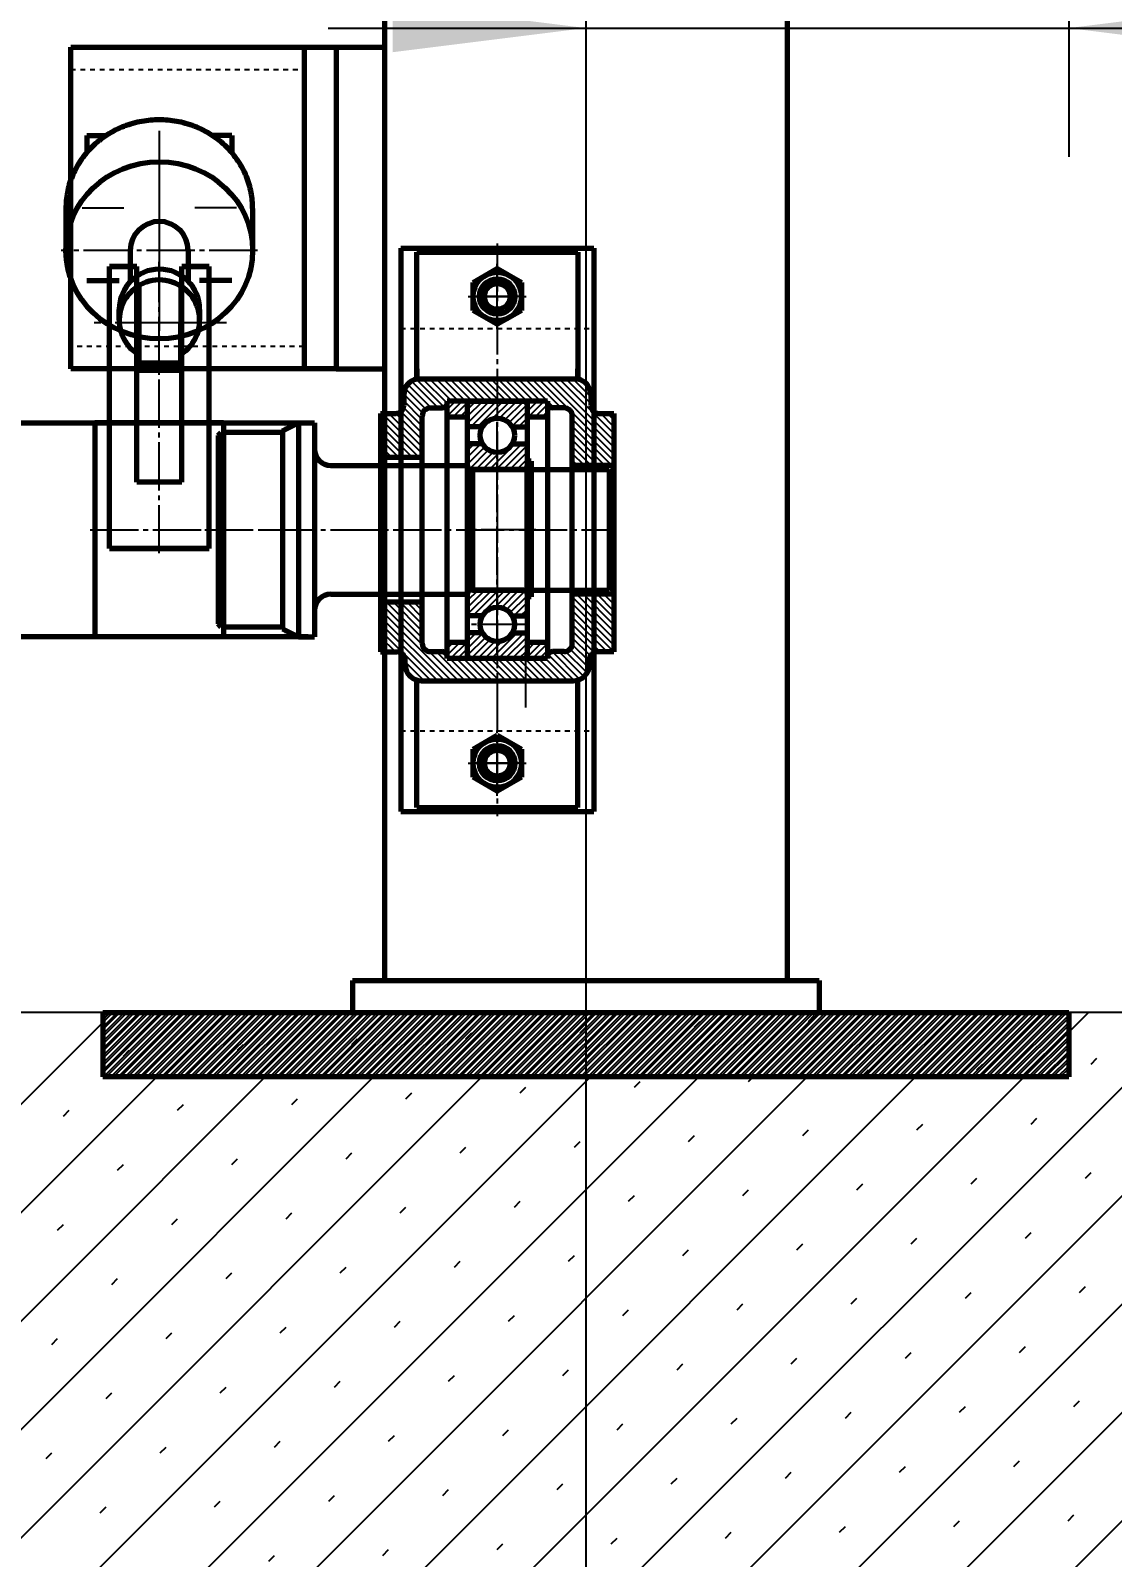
# Model space of a CAD drawing. Header units: millimetres. Extents: x -11880 to 11880, y -8400 to 8400.
# Drawn here: x 1262 to 1935, y 638 to 1587 of the extents above; entities that cross this region are included whole.
import ezdxf

# ---------------------------------------------------------------- set-up
doc = ezdxf.new("R2010")
doc.units = ezdxf.units.MM
for name, pattern in [('EB_DASH', [6, 3, -3]), ('EB_DASHDOT', [39, 30, -3, 3, -3]), ('EB_DASHDOTDOT', [45, 30, -3, 3, -3, 3, -3])]:
    doc.linetypes.add(name, pattern=pattern)
for name, color, linetype, lineweight in [('CAXA0', 7, 'Continuous', 70), ('CAXA1', 1, 'EB_DASHDOT', 25), ('CAXA2', 6, 'EB_DASH', 25), ('CAXA3', 7, 'Continuous', 25), ('CAXA4', 3, 'Continuous', 25), ('CAXA5', 4, 'Continuous', 25)]:
    doc.layers.add(name, color=color, linetype=linetype, lineweight=lineweight)
doc.styles.add('标准', font='', dxfattribs={"width": 0.667})
doc.styles.get('标准').set_extended_font_data('FangSong_GB2312')
doc.dimstyles.new('标准', dxfattribs={"dimscale": 40, "dimtxt": 3.5, "dimasz": 3, "dimexe": 2, "dimexo": 0, "dimtad": 1, "dimdec": 1, "dimzin": 12, "dimdsep": 46, "dimtxsty": '标准', "dimcen": 0, "dimdle": 4, "dimaunit": 1, "dimazin": 2, "dimtfac": 1, "dimtdec": 3, "dimtmove": 0, "dimatfit": 3, "dimfxl": 1, "dimtolj": 1, "dimtzin": 0, "dimarcsym": 0})

# ---------------------------------------------------------------- blocks, each defined once
blk = doc.blocks.new('*D70')
at = {"layer": 'CAXA4', "linetype": 'Continuous', "lineweight": 25}
for points in [[(1607.38, 1588.43), (1487.38, 1573.43), (1487.38, 1603.43)], [(1907.38, 1588.43), (2027.38, 1573.43), (2027.38, 1603.43)]]:
    blk.add_hatch(color=0, dxfattribs=at).paths.add_polyline_path(points, flags=0)
at = {"layer": 'CAXA4', "color": 0, "linetype": 'Continuous', "lineweight": 25}
for p, q in [((1907.38, 1919.66), (1907.38, 1508.43)), ((1607.38, 1866.67), (1607.38, 1508.43)), ((1447.38, 1588.43), (2317.38, 1588.43))]:
    blk.add_line(p, q, dxfattribs=at)
at = {"layer": 'CAXA4', "color": 0, "linetype": 'Continuous', "lineweight": 25, "insert": (2090.48, 1805.23), "char_height": 140, "attachment_point": 1, "style": '标准'}
blk.add_mtext('\\fFangSong_GB2312|b0|i0|p34;300', dxfattribs=at)
blk = doc.blocks.new('*D89')
at = {"layer": 'CAXA4', "linetype": 'Continuous', "lineweight": 25}
for points in [[(-8572.62, -1068.89), (-8452.62, -1083.89), (-8452.62, -1053.89)], [(1607.38, -1068.89), (1487.38, -1083.89), (1487.38, -1053.89)]]:
    blk.add_hatch(color=0, dxfattribs=at).paths.add_polyline_path(points, flags=0)
at = {"layer": 'CAXA4', "color": 0, "linetype": 'Continuous', "lineweight": 25}
for p, q in [((1607.38, 2073.63), (1607.38, -1148.89)), ((-8572.62, 696.67), (-8572.62, -1148.89)), ((-8572.62, -1068.89), (1607.38, -1068.89))]:
    blk.add_line(p, q, dxfattribs=at)
at = {"layer": 'CAXA4', "color": 0, "linetype": 'Continuous', "lineweight": 25, "insert": (-3670.53, -852.09), "char_height": 140, "attachment_point": 1, "style": '标准'}
blk.add_mtext('\\fFangSong_GB2312|b0|i0|p34;10180', dxfattribs=at)
blk = doc.blocks.new('*D304')
at = {"layer": 'CAXA4', "linetype": 'Continuous', "lineweight": 25}
for points in [[(-9267.62, -1944.84), (-9147.62, -1959.84), (-9147.62, -1929.84)], [(3862.43, -1944.84), (3742.43, -1959.84), (3742.43, -1929.84)]]:
    blk.add_hatch(color=0, dxfattribs=at).paths.add_polyline_path(points, flags=0)
at = {"layer": 'CAXA4', "color": 0, "linetype": 'Continuous', "lineweight": 25}
for p, q in [((-9267.62, 2376.67), (-9267.62, -2024.84)), ((3862.43, 1536.67), (3862.43, -2024.84)), ((-9267.62, -1944.84), (3862.43, -1944.84))]:
    blk.add_line(p, q, dxfattribs=at)
at = {"layer": 'CAXA4', "color": 0, "linetype": 'Continuous', "lineweight": 25, "insert": (-2890.51, -1728.04), "char_height": 140, "attachment_point": 1, "style": '标准'}
blk.add_mtext('\\fFangSong_GB2312|b0|i0|p34;13130', dxfattribs=at)
blk = doc.blocks.new('CAXBLOCK313')
at = {"layer": 'CAXA0', "color": 0, "linetype": 'Continuous', "lineweight": 25}
for p, q in [((907.38, 503.27), (1380.78, 976.67)), ((907.38, 570.62), (1313.43, 976.67)), ((939.94, 468.47), (1448.14, 976.67)), ((1007.29, 468.47), (1515.49, 976.67)), ((1074.64, 468.47), (1582.84, 976.67)), ((1141.99, 468.47), (1650.19, 976.67)), ((1209.34, 468.47), (1717.54, 976.67)), ((1276.7, 468.47), (1784.9, 976.67)), ((1307.38, 27.7), (2256.36, 976.67)), ((1307.38, 95.05), (2189.01, 976.67)), ((1307.38, 162.4), (2121.66, 976.67)), ((1307.38, 229.75), (2054.3, 976.67)), ((1307.38, 297.1), (1986.95, 976.67)), ((1307.38, 364.46), (1919.6, 976.67)), ((1307.38, 431.81), (1852.25, 976.67)), ((1674.82, 967.62), (1678.41, 971.21)), ((1745.76, 971.21), (1749.35, 974.81)), ((1816.71, 974.81), (1818.57, 976.67)), ((1461.99, 956.85), (1465.58, 960.44)), ((1532.93, 960.44), (1536.52, 964.03)), ((1603.87, 964.03), (1607.47, 967.62)), ((1320.1, 949.66), (1323.69, 953.25)), ((1391.04, 953.25), (1394.63, 956.85)), ((1779.44, 937.54), (1783.03, 941.13)), ((1850.38, 941.13), (1853.97, 944.72)), ((1921.33, 944.72), (1924.92, 948.32)), ((1566.61, 926.76), (1570.2, 930.35)), ((1637.55, 930.35), (1641.14, 933.95)), ((1708.49, 933.95), (1712.09, 937.54)), ((1424.72, 919.58), (1428.31, 923.17)), ((1495.66, 923.17), (1499.25, 926.76)), ((1282.83, 912.39), (1286.42, 915.99)), ((1353.77, 915.99), (1357.37, 919.58)), ((1884.06, 907.45), (1887.65, 911.05)), ((1742.17, 900.27), (1745.76, 903.86)), ((1813.11, 903.86), (1816.71, 907.45)), ((1529.34, 889.49), (1532.93, 893.09)), ((1600.28, 893.09), (1603.87, 896.68)), ((1671.23, 896.68), (1674.82, 900.27)), ((1387.45, 882.31), (1391.04, 885.9)), ((1458.39, 885.9), (1461.99, 889.49)), ((1316.51, 878.72), (1320.1, 882.31)), ((1846.79, 870.19), (1850.38, 873.78)), ((1917.73, 873.78), (1921.33, 877.37)), ((1704.9, 863), (1708.49, 866.59)), ((1775.85, 866.59), (1779.44, 870.19)), ((1492.07, 852.23), (1495.66, 855.82)), ((1563.01, 855.82), (1566.61, 859.41)), ((1633.96, 859.41), (1637.55, 863)), ((1279.24, 841.45), (1282.83, 845.04)), ((1350.18, 845.04), (1353.77, 848.63)), ((1421.13, 848.63), (1424.72, 852.23)), ((1809.52, 832.92), (1813.11, 836.51)), ((1880.47, 836.51), (1884.06, 840.1)), ((1596.69, 822.14), (1600.28, 825.73)), ((1667.63, 825.73), (1671.23, 829.33)), ((1738.58, 829.33), (1742.17, 832.92)), ((1454.8, 814.96), (1458.39, 818.55)), ((1525.75, 818.55), (1529.34, 822.14)), ((1312.91, 807.77), (1316.51, 811.37)), ((1383.86, 811.37), (1387.45, 814.96)), ((1772.25, 795.65), (1775.85, 799.24)), ((1843.2, 799.24), (1846.79, 802.83)), ((1914.14, 802.83), (1917.73, 806.43)), ((1559.42, 784.87), (1563.01, 788.47)), ((1630.37, 788.47), (1633.96, 792.06)), ((1701.31, 792.06), (1704.9, 795.65)), ((1417.53, 777.69), (1421.13, 781.28)), ((1488.48, 781.28), (1492.07, 784.87)), ((1275.65, 770.51), (1279.24, 774.1)), ((1346.59, 774.1), (1350.18, 777.69)), ((1876.87, 765.57), (1880.47, 769.16)), ((1734.99, 758.38), (1738.58, 761.97)), ((1805.93, 761.97), (1809.52, 765.57)), ((1522.15, 747.61), (1525.75, 751.2)), ((1593.1, 751.2), (1596.69, 754.79)), ((1664.04, 754.79), (1667.63, 758.38)), ((1309.32, 736.83), (1312.91, 740.42)), ((1380.27, 740.42), (1383.86, 744.01)), ((1451.21, 744.01), (1454.8, 747.61)), ((1839.61, 728.3), (1843.2, 731.89)), ((1910.55, 731.89), (1914.14, 735.48)), ((1626.77, 717.52), (1630.37, 721.11)), ((1697.72, 721.11), (1701.31, 724.71)), ((1768.66, 724.71), (1772.25, 728.3)), ((1484.89, 710.34), (1488.48, 713.93)), ((1555.83, 713.93), (1559.42, 717.52)), ((1272.05, 699.56), (1275.65, 703.15)), ((1343, 703.15), (1346.59, 706.75)), ((1413.94, 706.75), (1417.53, 710.34)), ((1802.34, 691.03), (1805.93, 694.62)), ((1873.28, 694.62), (1876.87, 698.21)), ((1589.51, 680.25), (1593.1, 683.85)), ((1660.45, 683.85), (1664.04, 687.44)), ((1731.39, 687.44), (1734.99, 691.03)), ((1447.62, 673.07), (1451.21, 676.66)), ((1518.56, 676.66), (1522.15, 680.25)), ((1305.73, 665.89), (1309.32, 669.48)), ((1376.67, 669.48), (1380.27, 673.07)), ((1906.96, 660.95), (1910.55, 664.54)), ((1765.07, 653.76), (1768.66, 657.35)), ((1836.01, 657.35), (1839.61, 660.95)), ((1552.24, 642.99), (1555.83, 646.58)), ((1623.18, 646.58), (1626.77, 650.17)), ((1694.13, 650.17), (1697.72, 653.76)), ((1410.35, 635.8), (1413.94, 639.39)), ((1481.29, 639.39), (1484.89, 642.99))]:
    blk.add_line(p, q, dxfattribs=at)
blk = doc.blocks.new('CAXBLOCK375')
at = {"layer": 'CAXA0', "color": 0, "linetype": 'Continuous', "lineweight": 25}
for p, q in [((1307.38, 939.19), (1344.86, 976.67)), ((1307.38, 943.68), (1340.37, 976.67)), ((1307.38, 948.17), (1335.88, 976.67)), ((1307.38, 952.66), (1331.39, 976.67)), ((1307.38, 957.15), (1326.9, 976.67)), ((1307.38, 961.64), (1322.41, 976.67)), ((1307.38, 966.13), (1317.92, 976.67)), ((1307.38, 970.62), (1313.43, 976.67)), ((1307.38, 975.11), (1308.94, 976.67)), ((1307.38, 940.78), (1343.28, 976.67)), ((1307.38, 945.27), (1338.79, 976.67)), ((1307.38, 949.76), (1334.3, 976.67)), ((1307.38, 954.25), (1329.81, 976.67)), ((1307.38, 958.74), (1325.32, 976.67)), ((1307.38, 963.23), (1320.83, 976.67)), ((1307.38, 967.72), (1316.34, 976.67)), ((1307.38, 972.21), (1311.85, 976.67)), ((1307.77, 936.67), (1347.77, 976.67)), ((1309.35, 936.67), (1349.35, 976.67)), ((1312.26, 936.67), (1352.26, 976.67)), ((1313.84, 936.67), (1353.84, 976.67)), ((1316.75, 936.67), (1356.75, 976.67)), ((1318.33, 936.67), (1358.33, 976.67)), ((1321.24, 936.67), (1361.24, 976.67)), ((1322.82, 936.67), (1362.82, 976.67)), ((1325.73, 936.67), (1365.73, 976.67)), ((1327.31, 936.67), (1367.31, 976.67)), ((1330.22, 936.67), (1370.22, 976.67)), ((1331.8, 936.67), (1371.8, 976.67)), ((1334.71, 936.67), (1374.71, 976.67)), ((1336.29, 936.67), (1376.29, 976.67)), ((1339.2, 936.67), (1379.2, 976.67)), ((1340.78, 936.67), (1380.78, 976.67)), ((1343.69, 936.67), (1383.69, 976.67)), ((1345.27, 936.67), (1385.27, 976.67)), ((1348.18, 936.67), (1388.18, 976.67)), ((1349.77, 936.67), (1389.77, 976.67)), ((1352.67, 936.67), (1392.67, 976.67)), ((1354.26, 936.67), (1394.26, 976.67)), ((1357.16, 936.67), (1397.16, 976.67)), ((1358.75, 936.67), (1398.75, 976.67)), ((1361.65, 936.67), (1401.65, 976.67)), ((1363.24, 936.67), (1403.24, 976.67)), ((1366.14, 936.67), (1406.14, 976.67)), ((1367.73, 936.67), (1407.73, 976.67)), ((1370.63, 936.67), (1410.63, 976.67)), ((1372.22, 936.67), (1412.22, 976.67)), ((1375.12, 936.67), (1415.12, 976.67)), ((1376.71, 936.67), (1416.71, 976.67)), ((1379.61, 936.67), (1419.61, 976.67)), ((1381.2, 936.67), (1421.2, 976.67)), ((1384.1, 936.67), (1424.1, 976.67)), ((1385.69, 936.67), (1425.69, 976.67)), ((1388.59, 936.67), (1428.59, 976.67)), ((1390.18, 936.67), (1430.18, 976.67)), ((1393.08, 936.67), (1433.08, 976.67)), ((1394.67, 936.67), (1434.67, 976.67)), ((1397.57, 936.67), (1437.57, 976.67)), ((1399.16, 936.67), (1439.16, 976.67)), ((1402.06, 936.67), (1442.06, 976.67)), ((1403.65, 936.67), (1443.65, 976.67)), ((1406.55, 936.67), (1446.55, 976.67)), ((1408.14, 936.67), (1448.14, 976.67)), ((1411.04, 936.67), (1451.04, 976.67)), ((1412.63, 936.67), (1452.63, 976.67)), ((1415.53, 936.67), (1455.53, 976.67)), ((1417.12, 936.67), (1457.12, 976.67)), ((1420.02, 936.67), (1460.02, 976.67)), ((1421.61, 936.67), (1461.61, 976.67)), ((1424.51, 936.67), (1464.51, 976.67)), ((1426.1, 936.67), (1466.1, 976.67)), ((1429, 936.67), (1469, 976.67)), ((1430.59, 936.67), (1470.59, 976.67)), ((1433.49, 936.67), (1473.49, 976.67)), ((1435.08, 936.67), (1475.08, 976.67)), ((1437.98, 936.67), (1477.98, 976.67)), ((1439.57, 936.67), (1479.57, 976.67)), ((1442.47, 936.67), (1482.47, 976.67)), ((1444.06, 936.67), (1484.06, 976.67)), ((1446.96, 936.67), (1486.96, 976.67)), ((1448.55, 936.67), (1488.55, 976.67)), ((1451.45, 936.67), (1491.45, 976.67)), ((1453.04, 936.67), (1493.04, 976.67)), ((1455.94, 936.67), (1495.94, 976.67)), ((1457.53, 936.67), (1497.53, 976.67)), ((1460.43, 936.67), (1500.43, 976.67)), ((1462.02, 936.67), (1502.02, 976.67)), ((1464.92, 936.67), (1504.92, 976.67)), ((1466.51, 936.67), (1506.51, 976.67)), ((1469.41, 936.67), (1509.41, 976.67)), ((1471, 936.67), (1511, 976.67)), ((1473.9, 936.67), (1513.9, 976.67)), ((1475.49, 936.67), (1515.49, 976.67)), ((1478.39, 936.67), (1518.39, 976.67)), ((1479.98, 936.67), (1519.98, 976.67)), ((1482.88, 936.67), (1522.88, 976.67)), ((1484.47, 936.67), (1524.47, 976.67)), ((1487.37, 936.67), (1527.37, 976.67)), ((1488.96, 936.67), (1528.96, 976.67)), ((1491.86, 936.67), (1531.86, 976.67)), ((1493.45, 936.67), (1533.45, 976.67)), ((1496.35, 936.67), (1536.35, 976.67)), ((1497.94, 936.67), (1537.94, 976.67)), ((1500.84, 936.67), (1540.84, 976.67)), ((1502.43, 936.67), (1542.43, 976.67)), ((1505.33, 936.67), (1545.33, 976.67)), ((1506.92, 936.67), (1546.92, 976.67)), ((1509.82, 936.67), (1549.82, 976.67)), ((1511.41, 936.67), (1551.41, 976.67)), ((1514.31, 936.67), (1554.31, 976.67)), ((1515.9, 936.67), (1555.9, 976.67)), ((1518.8, 936.67), (1558.8, 976.67)), ((1520.39, 936.67), (1560.39, 976.67)), ((1523.29, 936.67), (1563.29, 976.67)), ((1524.88, 936.67), (1564.88, 976.67)), ((1527.78, 936.67), (1567.78, 976.67)), ((1529.37, 936.67), (1569.37, 976.67)), ((1532.27, 936.67), (1572.27, 976.67)), ((1533.86, 936.67), (1573.86, 976.67)), ((1536.76, 936.67), (1576.76, 976.67)), ((1538.35, 936.67), (1578.35, 976.67)), ((1541.25, 936.67), (1581.25, 976.67)), ((1542.84, 936.67), (1582.84, 976.67)), ((1545.74, 936.67), (1585.74, 976.67)), ((1547.33, 936.67), (1587.33, 976.67)), ((1550.23, 936.67), (1590.23, 976.67)), ((1551.82, 936.67), (1591.82, 976.67)), ((1554.72, 936.67), (1594.72, 976.67)), ((1556.31, 936.67), (1596.31, 976.67)), ((1559.21, 936.67), (1599.21, 976.67)), ((1560.8, 936.67), (1600.8, 976.67)), ((1563.7, 936.67), (1603.7, 976.67)), ((1565.29, 936.67), (1605.29, 976.67)), ((1568.19, 936.67), (1608.19, 976.67)), ((1569.78, 936.67), (1609.78, 976.67)), ((1572.68, 936.67), (1612.68, 976.67)), ((1574.27, 936.67), (1614.27, 976.67)), ((1577.17, 936.67), (1617.17, 976.67)), ((1578.76, 936.67), (1618.76, 976.67)), ((1581.66, 936.67), (1621.66, 976.67)), ((1583.25, 936.67), (1623.25, 976.67)), ((1586.15, 936.67), (1626.15, 976.67)), ((1587.74, 936.67), (1627.74, 976.67)), ((1590.64, 936.67), (1630.64, 976.67)), ((1592.23, 936.67), (1632.23, 976.67)), ((1595.13, 936.67), (1635.13, 976.67)), ((1596.72, 936.67), (1636.72, 976.67)), ((1599.62, 936.67), (1639.62, 976.67)), ((1601.21, 936.67), (1641.21, 976.67)), ((1604.11, 936.67), (1644.11, 976.67)), ((1605.7, 936.67), (1645.7, 976.67)), ((1608.61, 936.67), (1648.61, 976.67)), ((1610.19, 936.67), (1650.19, 976.67)), ((1613.1, 936.67), (1653.1, 976.67)), ((1614.68, 936.67), (1654.68, 976.67)), ((1617.59, 936.67), (1657.59, 976.67)), ((1619.17, 936.67), (1659.17, 976.67)), ((1622.08, 936.67), (1662.08, 976.67)), ((1623.66, 936.67), (1663.66, 976.67)), ((1626.57, 936.67), (1666.57, 976.67)), ((1628.15, 936.67), (1668.15, 976.67)), ((1631.06, 936.67), (1671.06, 976.67)), ((1632.64, 936.67), (1672.64, 976.67)), ((1635.55, 936.67), (1675.55, 976.67)), ((1637.13, 936.67), (1677.13, 976.67)), ((1640.04, 936.67), (1680.04, 976.67)), ((1641.62, 936.67), (1681.62, 976.67)), ((1644.53, 936.67), (1684.53, 976.67)), ((1646.11, 936.67), (1686.11, 976.67)), ((1649.02, 936.67), (1689.02, 976.67)), ((1650.6, 936.67), (1690.6, 976.67)), ((1653.51, 936.67), (1693.51, 976.67)), ((1655.09, 936.67), (1695.09, 976.67)), ((1658, 936.67), (1698, 976.67)), ((1659.58, 936.67), (1699.58, 976.67)), ((1662.49, 936.67), (1702.49, 976.67)), ((1664.07, 936.67), (1704.07, 976.67)), ((1666.98, 936.67), (1706.98, 976.67)), ((1668.56, 936.67), (1708.56, 976.67)), ((1671.47, 936.67), (1711.47, 976.67)), ((1673.05, 936.67), (1713.05, 976.67)), ((1675.96, 936.67), (1715.96, 976.67)), ((1677.54, 936.67), (1717.54, 976.67)), ((1680.45, 936.67), (1720.45, 976.67)), ((1682.03, 936.67), (1722.03, 976.67)), ((1684.94, 936.67), (1724.94, 976.67)), ((1686.52, 936.67), (1726.52, 976.67)), ((1689.43, 936.67), (1729.43, 976.67)), ((1691.01, 936.67), (1731.01, 976.67)), ((1693.92, 936.67), (1733.92, 976.67)), ((1695.5, 936.67), (1735.5, 976.67)), ((1698.41, 936.67), (1738.41, 976.67)), ((1700, 936.67), (1740, 976.67)), ((1702.9, 936.67), (1742.9, 976.67)), ((1704.49, 936.67), (1744.49, 976.67)), ((1707.39, 936.67), (1747.39, 976.67)), ((1708.98, 936.67), (1748.98, 976.67)), ((1711.88, 936.67), (1751.88, 976.67)), ((1713.47, 936.67), (1753.47, 976.67)), ((1716.37, 936.67), (1756.37, 976.67)), ((1717.96, 936.67), (1757.96, 976.67)), ((1720.86, 936.67), (1760.86, 976.67)), ((1722.45, 936.67), (1762.45, 976.67)), ((1725.35, 936.67), (1765.35, 976.67)), ((1726.94, 936.67), (1766.94, 976.67)), ((1729.84, 936.67), (1769.84, 976.67)), ((1731.43, 936.67), (1771.43, 976.67)), ((1734.33, 936.67), (1774.33, 976.67)), ((1735.92, 936.67), (1775.92, 976.67)), ((1738.82, 936.67), (1778.82, 976.67)), ((1740.41, 936.67), (1780.41, 976.67)), ((1743.31, 936.67), (1783.31, 976.67)), ((1744.9, 936.67), (1784.9, 976.67)), ((1747.8, 936.67), (1787.8, 976.67)), ((1749.39, 936.67), (1789.39, 976.67)), ((1752.29, 936.67), (1792.29, 976.67)), ((1753.88, 936.67), (1793.88, 976.67)), ((1756.78, 936.67), (1796.78, 976.67)), ((1758.37, 936.67), (1798.37, 976.67)), ((1761.27, 936.67), (1801.27, 976.67)), ((1762.86, 936.67), (1802.86, 976.67)), ((1765.76, 936.67), (1805.76, 976.67)), ((1767.35, 936.67), (1807.35, 976.67)), ((1770.25, 936.67), (1810.25, 976.67)), ((1771.84, 936.67), (1811.84, 976.67)), ((1774.74, 936.67), (1814.74, 976.67)), ((1776.33, 936.67), (1816.33, 976.67)), ((1779.23, 936.67), (1819.23, 976.67)), ((1780.82, 936.67), (1820.82, 976.67)), ((1783.72, 936.67), (1823.72, 976.67)), ((1785.31, 936.67), (1825.31, 976.67)), ((1788.21, 936.67), (1828.21, 976.67)), ((1789.8, 936.67), (1829.8, 976.67)), ((1792.7, 936.67), (1832.7, 976.67)), ((1794.29, 936.67), (1834.29, 976.67)), ((1797.19, 936.67), (1837.19, 976.67)), ((1798.78, 936.67), (1838.78, 976.67)), ((1801.68, 936.67), (1841.68, 976.67)), ((1803.27, 936.67), (1843.27, 976.67)), ((1806.17, 936.67), (1846.17, 976.67)), ((1807.76, 936.67), (1847.76, 976.67)), ((1810.66, 936.67), (1850.66, 976.67)), ((1812.25, 936.67), (1852.25, 976.67)), ((1815.15, 936.67), (1855.15, 976.67)), ((1816.74, 936.67), (1856.74, 976.67)), ((1819.64, 936.67), (1859.64, 976.67)), ((1821.23, 936.67), (1861.23, 976.67)), ((1824.13, 936.67), (1864.13, 976.67)), ((1825.72, 936.67), (1865.72, 976.67)), ((1828.62, 936.67), (1868.62, 976.67)), ((1830.21, 936.67), (1870.21, 976.67)), ((1833.11, 936.67), (1873.11, 976.67)), ((1834.7, 936.67), (1874.7, 976.67)), ((1837.6, 936.67), (1877.6, 976.67)), ((1839.19, 936.67), (1879.19, 976.67)), ((1842.09, 936.67), (1882.09, 976.67)), ((1843.68, 936.67), (1883.68, 976.67)), ((1846.58, 936.67), (1886.58, 976.67)), ((1848.17, 936.67), (1888.17, 976.67)), ((1851.07, 936.67), (1891.07, 976.67)), ((1852.66, 936.67), (1892.66, 976.67)), ((1855.56, 936.67), (1895.56, 976.67)), ((1857.15, 936.67), (1897.15, 976.67)), ((1860.05, 936.67), (1900.05, 976.67)), ((1861.64, 936.67), (1901.64, 976.67)), ((1864.54, 936.67), (1904.54, 976.67)), ((1866.13, 936.67), (1906.13, 976.67)), ((1869.03, 936.67), (1907.38, 975.02)), ((1870.62, 936.67), (1907.38, 973.44)), ((1873.52, 936.67), (1907.38, 970.53)), ((1875.11, 936.67), (1907.38, 968.95)), ((1878.01, 936.67), (1907.38, 966.04)), ((1879.6, 936.67), (1907.38, 964.46)), ((1882.5, 936.67), (1907.38, 961.55)), ((1884.09, 936.67), (1907.38, 959.97)), ((1886.99, 936.67), (1907.38, 957.06)), ((1888.58, 936.67), (1907.38, 955.48)), ((1891.48, 936.67), (1907.38, 952.57)), ((1893.07, 936.67), (1907.38, 950.99)), ((1895.97, 936.67), (1907.38, 948.08)), ((1897.56, 936.67), (1907.38, 946.5)), ((1900.46, 936.67), (1907.38, 943.59)), ((1902.05, 936.67), (1907.38, 942.01)), ((1904.95, 936.67), (1907.38, 939.1)), ((1906.54, 936.67), (1907.38, 937.52))]:
    blk.add_line(p, q, dxfattribs=at)
blk = doc.blocks.new('CAXBLOCK376', base_point=(1342.38, 1276.66))
at = {"layer": 'CAXA0'}
for p, q in [((1302.38, 1343.16), (1302.38, 1210.16)), ((1382.38, 1343.16), (1302.38, 1343.16)), ((1382.38, 1343.16), (1382.38, 1210.16)), ((1382.38, 1210.16), (1302.38, 1210.16))]:
    blk.add_line(p, q, dxfattribs=at)
at = {"layer": 'CAXA1', "linetype": 'EB_DASHDOT', "lineweight": 25}
blk.add_line((1299.38, 1276.66), (1385.38, 1276.66), dxfattribs=at)
blk = doc.blocks.new('CAXBLOCK377', base_point=(1342.38, 1476.67))
at = {"layer": 'CAXA0'}
blk.add_ellipse((1342.38, 1450.3), major_axis=(58, 0), ratio=0.948276, dxfattribs=at)
blk.add_rational_spline([(1400.38, 1476.42), (1400.38, 1531.42), (1342.38, 1531.42), (1284.38, 1531.42), (1284.38, 1476.42)], [1, 0.707106781187, 1, 0.707106781187, 1], degree=2, knots=[0, 0, 0, 88.729988, 88.729988, 177.459976, 177.459976, 177.459976], dxfattribs=at)
blk = doc.blocks.new('CAXBLOCK378', base_point=(1570.68, 1276.67))
at = {"layer": 'CAXA0'}
for p, q in [((1418.88, 1338.17), (1428.88, 1343.17)), ((1418.88, 1338.17), (1418.88, 1215.17)), ((1428.88, 1343.17), (1438.88, 1343.17)), ((1428.88, 1343.17), (1428.88, 1210.17)), ((1438.88, 1343.17), (1438.88, 1210.17)), ((1378.88, 1335.17), (1380.88, 1337.17)), ((1378.88, 1335.17), (1378.88, 1218.17)), ((1418.88, 1337.17), (1380.88, 1337.17)), ((1380.88, 1337.17), (1380.88, 1216.17)), ((1448.88, 1316.67), (1533.88, 1316.67)), ((1533.88, 1316.67), (1533.88, 1236.67)), ((1533.88, 1312.67), (1536.88, 1312.67)), ((1533.88, 1312.67), (1533.88, 1240.67)), ((1536.88, 1314.17), (1570.68, 1314.17)), ((1536.88, 1314.17), (1536.88, 1239.17)), ((1570.68, 1314.17), (1570.68, 1239.17)), ((1570.68, 1312.67), (1573.38, 1312.67)), ((1573.38, 1314.17), (1621.88, 1314.17)), ((1573.38, 1314.17), (1573.38, 1239.17)), ((1573.38, 1312.67), (1573.38, 1240.67)), ((1621.88, 1314.17), (1621.88, 1239.17)), ((1621.88, 1314.17), (1623.88, 1312.17)), ((1623.88, 1312.17), (1623.88, 1241.17)), ((1448.88, 1236.67), (1533.88, 1236.67)), ((1533.88, 1240.67), (1536.88, 1240.67)), ((1536.88, 1239.17), (1570.68, 1239.17)), ((1570.68, 1240.67), (1573.38, 1240.67)), ((1573.38, 1239.17), (1621.88, 1239.17)), ((1623.88, 1241.17), (1621.88, 1239.17)), ((1380.88, 1216.17), (1378.88, 1218.17)), ((1418.88, 1216.17), (1380.88, 1216.17)), ((1418.88, 1215.17), (1428.88, 1210.17)), ((1428.88, 1210.17), (1438.88, 1210.17))]:
    blk.add_line(p, q, dxfattribs=at)
for centre, start, end in [((1448.88, 1326.67), 180, 270), ((1448.88, 1226.67), 90, 180)]:
    blk.add_arc(centre, 10, start, end, dxfattribs=at)
at = {"layer": 'CAXA1', "linetype": 'EB_DASHDOT', "lineweight": 25}
for p, q in [((1370.74, 1276.67), (1623.88, 1276.67)), ((1405.88, 1276.67), (1421.88, 1276.67))]:
    blk.add_line(p, q, dxfattribs=at)
blk = doc.blocks.new('CAXBLOCK380', base_point=(1552.38, 1421.67))
at = {"layer": 'CAXA0'}
for p, q in [((1537.38, 1430.33), (1552.38, 1438.99)), ((1552.38, 1438.99), (1567.38, 1430.33)), ((1537.38, 1413.01), (1537.38, 1430.33)), ((1567.38, 1430.33), (1567.38, 1413.01)), ((1552.38, 1404.35), (1537.38, 1413.01)), ((1567.38, 1413.01), (1552.38, 1404.35))]:
    blk.add_line(p, q, dxfattribs=at)
blk.add_circle((1552.38, 1421.67), 15, dxfattribs=at)
at = {"layer": 'CAXA1', "linetype": 'EB_DASHDOT', "lineweight": 25}
for p, q in [((1552.38, 1401.35), (1552.38, 1441.99)), ((1534.38, 1421.67), (1570.38, 1421.67))]:
    blk.add_line(p, q, dxfattribs=at)
blk = doc.blocks.new('CAXBLOCK381', base_point=(1552.38, 1131.67))
at = {"layer": 'CAXA0'}
for p, q in [((1537.38, 1140.33), (1552.38, 1148.99)), ((1552.38, 1148.99), (1567.38, 1140.33)), ((1537.38, 1123.01), (1537.38, 1140.33)), ((1567.38, 1140.33), (1567.38, 1123.01)), ((1552.38, 1114.35), (1537.38, 1123.01)), ((1567.38, 1123.01), (1552.38, 1114.35))]:
    blk.add_line(p, q, dxfattribs=at)
blk.add_circle((1552.38, 1131.67), 15, dxfattribs=at)
at = {"layer": 'CAXA1', "linetype": 'EB_DASHDOT', "lineweight": 25}
for p, q in [((1552.38, 1111.35), (1552.38, 1151.99)), ((1534.38, 1131.67), (1570.38, 1131.67))]:
    blk.add_line(p, q, dxfattribs=at)
blk = doc.blocks.new('CAXBLOCK382')
at = {"layer": 'CAXA0', "color": 0, "linetype": 'Continuous', "lineweight": 25}
for p, q in [((1533.88, 1207.2), (1539.29, 1212.61)), ((1533.88, 1211.44), (1535.05, 1212.61)), ((1533.88, 1202.96), (1543.31, 1212.39)), ((1533.88, 1198.72), (1545.23, 1210.06)), ((1536.08, 1196.67), (1547.77, 1208.35)), ((1540.33, 1196.67), (1551.04, 1207.38)), ((1544.57, 1196.67), (1555.74, 1207.84)), ((1548.81, 1196.67), (1564.75, 1212.61)), ((1553.06, 1196.67), (1568.99, 1212.61)), ((1557.3, 1196.67), (1570.88, 1210.26)), ((1561.54, 1196.67), (1570.88, 1206.02)), ((1565.78, 1196.67), (1570.88, 1201.77))]:
    blk.add_line(p, q, dxfattribs=at)
blk = doc.blocks.new('CAXBLOCK383')
at = {"layer": 'CAXA0', "color": 0, "linetype": 'Continuous', "lineweight": 25}
for p, q in [((1533.88, 1224.17), (1548.89, 1239.17)), ((1533.88, 1228.41), (1544.64, 1239.17)), ((1533.88, 1232.66), (1540.4, 1239.17)), ((1533.88, 1236.9), (1536.16, 1239.17)), ((1537.19, 1223.24), (1553.13, 1239.17)), ((1541.43, 1223.24), (1557.37, 1239.17)), ((1550.88, 1228.44), (1561.61, 1239.17)), ((1554.92, 1228.24), (1565.86, 1239.17)), ((1557.92, 1226.99), (1569.82, 1238.9)), ((1560.24, 1225.07), (1570.88, 1235.72)), ((1562.65, 1223.24), (1570.88, 1231.47)), ((1566.89, 1223.24), (1570.88, 1227.23))]:
    blk.add_line(p, q, dxfattribs=at)
blk = doc.blocks.new('CAXBLOCK384')
at = {"layer": 'CAXA0', "color": 0, "linetype": 'Continuous', "lineweight": 25}
for p, q in [((1521.18, 1198.74), (1529.11, 1206.67)), ((1521.18, 1202.99), (1524.87, 1206.67)), ((1523.36, 1196.67), (1533.36, 1206.67)), ((1570.88, 1206.02), (1571.54, 1206.67)), ((1570.88, 1201.77), (1575.78, 1206.67)), ((1570.88, 1197.53), (1580.03, 1206.67)), ((1574.27, 1196.67), (1583.58, 1205.99)), ((1527.6, 1196.67), (1533.88, 1202.96)), ((1531.84, 1196.67), (1533.88, 1198.72)), ((1578.51, 1196.67), (1583.58, 1201.75)), ((1582.75, 1196.67), (1583.58, 1197.5))]:
    blk.add_line(p, q, dxfattribs=at)
blk = doc.blocks.new('CAXBLOCK385')
at = {"layer": 'CAXA0', "color": 0, "linetype": 'Continuous', "lineweight": 25}
for p, q in [((1533.88, 1342.96), (1547.59, 1356.67)), ((1533.88, 1347.21), (1543.35, 1356.67)), ((1533.88, 1351.45), (1539.11, 1356.67)), ((1535.9, 1340.74), (1551.83, 1356.67)), ((1540.14, 1340.74), (1556.08, 1356.67)), ((1549.21, 1345.56), (1560.32, 1356.67)), ((1553.84, 1345.95), (1564.56, 1356.67)), ((1557.08, 1344.95), (1568.81, 1356.67)), ((1559.6, 1343.22), (1570.88, 1354.51)), ((1561.5, 1340.88), (1570.88, 1350.27)), ((1565.6, 1340.74), (1570.88, 1346.02)), ((1569.84, 1340.74), (1570.88, 1341.78))]:
    blk.add_line(p, q, dxfattribs=at)
blk = doc.blocks.new('CAXBLOCK386')
at = {"layer": 'CAXA0', "color": 0, "linetype": 'Continuous', "lineweight": 25}
for p, q in [((1521.18, 1347.24), (1530.62, 1356.67)), ((1521.18, 1351.48), (1526.38, 1356.67)), ((1521.18, 1355.72), (1522.14, 1356.67)), ((1524.86, 1346.67), (1533.88, 1355.69)), ((1529.11, 1346.67), (1533.88, 1351.45)), ((1570.88, 1354.51), (1573.05, 1356.67)), ((1570.88, 1350.27), (1577.29, 1356.67)), ((1571.53, 1346.67), (1581.53, 1356.67)), ((1575.78, 1346.67), (1583.58, 1354.48)), ((1580.02, 1346.67), (1583.58, 1350.24)), ((1533.35, 1346.67), (1533.88, 1347.21))]:
    blk.add_line(p, q, dxfattribs=at)
blk = doc.blocks.new('CAXBLOCK387')
at = {"layer": 'CAXA0', "color": 0, "linetype": 'Continuous', "lineweight": 25}
for p, q in [((1533.88, 1321.75), (1542.24, 1330.11)), ((1533.88, 1325.99), (1538, 1330.11)), ((1547.52, 1314.17), (1563.46, 1330.11)), ((1551.76, 1314.17), (1567.7, 1330.11)), ((1556, 1314.17), (1570.88, 1329.05)), ((1533.88, 1317.51), (1544.58, 1328.21)), ((1535.02, 1314.41), (1546.93, 1326.31)), ((1539.03, 1314.17), (1549.94, 1325.08)), ((1543.28, 1314.17), (1554.03, 1324.93)), ((1560.25, 1314.17), (1570.88, 1324.81)), ((1564.49, 1314.17), (1570.88, 1320.57)), ((1568.73, 1314.17), (1570.88, 1316.33))]:
    blk.add_line(p, q, dxfattribs=at)
blk = doc.blocks.new('CAXBLOCK388')
at = {"layer": 'CAXA0', "color": 0, "linetype": 'Continuous', "lineweight": 25}
for p, q in [((1511.4, 1352.38), (1496.72, 1367.06)), ((1515.64, 1352.38), (1499.01, 1369.02)), ((1519.56, 1352.71), (1502.01, 1370.26)), ((1521.18, 1355.33), (1506.17, 1370.34)), ((1524.08, 1356.67), (1510.41, 1370.34)), ((1528.32, 1356.67), (1514.65, 1370.34)), ((1532.56, 1356.67), (1518.9, 1370.34)), ((1536.81, 1356.67), (1523.14, 1370.34)), ((1541.05, 1356.67), (1527.38, 1370.34)), ((1545.29, 1356.67), (1531.62, 1370.34)), ((1549.54, 1356.67), (1535.87, 1370.34)), ((1553.78, 1356.67), (1540.11, 1370.34)), ((1558.02, 1356.67), (1544.35, 1370.34)), ((1562.26, 1356.67), (1548.6, 1370.34)), ((1566.51, 1356.67), (1552.84, 1370.34)), ((1570.75, 1356.67), (1557.08, 1370.34)), ((1574.99, 1356.67), (1561.32, 1370.34)), ((1579.23, 1356.67), (1565.57, 1370.34)), ((1583.48, 1356.67), (1569.81, 1370.34)), ((1592.01, 1352.38), (1574.05, 1370.34)), ((1624.88, 1323.75), (1578.29, 1370.34)), ((1624.88, 1327.99), (1582.54, 1370.34)), ((1624.88, 1332.24), (1586.78, 1370.34)), ((1624.88, 1336.48), (1591.02, 1370.34)), ((1610.5, 1355.11), (1595.26, 1370.34)), ((1610.48, 1359.37), (1599.51, 1370.34)), ((1609.69, 1364.4), (1604.35, 1369.75)), ((1505.77, 1345.28), (1494.28, 1356.78)), ((1506.11, 1349.19), (1494.31, 1360.99)), ((1508, 1351.54), (1495.09, 1364.44)), ((1505.77, 1324.07), (1480.84, 1349)), ((1505.77, 1328.31), (1485.09, 1349)), ((1505.77, 1332.56), (1489.33, 1349)), ((1505.77, 1336.8), (1492.44, 1350.13)), ((1505.77, 1341.04), (1494.1, 1352.71)), ((1587.77, 1352.38), (1583.58, 1356.57)), ((1624.88, 1340.72), (1616.61, 1349)), ((1624.88, 1344.96), (1620.85, 1349)), ((1503.93, 1321.67), (1479.88, 1345.71)), ((1499.68, 1321.67), (1479.88, 1341.47)), ((1624.88, 1319.51), (1599, 1345.39)), ((1623.48, 1316.67), (1599, 1341.15)), ((1495.44, 1321.67), (1479.88, 1337.23)), ((1491.2, 1321.67), (1479.88, 1332.99)), ((1486.95, 1321.67), (1479.88, 1328.74)), ((1619.23, 1316.67), (1599, 1336.91)), ((1614.99, 1316.67), (1599, 1332.67)), ((1610.75, 1316.67), (1599, 1328.42)), ((1482.71, 1321.67), (1479.88, 1324.5)), ((1606.51, 1316.67), (1599, 1324.18)), ((1602.26, 1316.67), (1599, 1319.94)), ((1624.88, 1209.2), (1599, 1235.09)), ((1624.88, 1213.44), (1601.65, 1236.67)), ((1624.88, 1217.69), (1605.9, 1236.67)), ((1624.88, 1221.93), (1610.14, 1236.67)), ((1624.88, 1226.17), (1614.38, 1236.67)), ((1624.88, 1230.41), (1618.62, 1236.67)), ((1624.88, 1234.66), (1622.87, 1236.67)), ((1505.83, 1205.22), (1479.88, 1231.16)), ((1523.99, 1182.82), (1479.88, 1226.92)), ((1505.77, 1209.52), (1483.62, 1231.67)), ((1505.77, 1213.76), (1487.86, 1231.67)), ((1505.77, 1218.01), (1492.1, 1231.67)), ((1505.77, 1222.25), (1496.34, 1231.67)), ((1505.77, 1226.49), (1500.59, 1231.67)), ((1505.77, 1230.73), (1504.83, 1231.67)), ((1624.88, 1204.96), (1599, 1230.84)), ((1624.83, 1200.76), (1599, 1226.6)), ((1519.74, 1182.82), (1479.88, 1222.68)), ((1515.5, 1182.82), (1479.88, 1218.44)), ((1620.59, 1200.76), (1599, 1222.36)), ((1616.35, 1200.76), (1599, 1218.12)), ((1511.26, 1182.82), (1479.88, 1214.19)), ((1489.07, 1200.76), (1479.88, 1209.95)), ((1484.83, 1200.76), (1479.88, 1205.71)), ((1609.58, 1194.81), (1598.97, 1205.42)), ((1612.54, 1200.33), (1599, 1213.87)), ((1610.29, 1198.34), (1599, 1209.63)), ((1480.58, 1200.76), (1479.88, 1201.47)), ((1528.23, 1182.82), (1510.03, 1201.02)), ((1532.47, 1182.82), (1514.32, 1200.97)), ((1521.16, 1198.38), (1518.6, 1200.94)), ((1536.72, 1182.82), (1522.86, 1196.67)), ((1540.96, 1182.82), (1527.1, 1196.67)), ((1545.2, 1182.82), (1531.34, 1196.67)), ((1549.44, 1182.82), (1535.59, 1196.67)), ((1553.69, 1182.82), (1539.83, 1196.67)), ((1557.93, 1182.82), (1544.07, 1196.67)), ((1562.17, 1182.82), (1548.32, 1196.67)), ((1566.41, 1182.82), (1552.56, 1196.67)), ((1570.66, 1182.82), (1556.8, 1196.67)), ((1574.9, 1182.82), (1561.04, 1196.67)), ((1579.14, 1182.82), (1565.29, 1196.67)), ((1583.38, 1182.82), (1569.53, 1196.67)), ((1587.63, 1182.82), (1573.77, 1196.67)), ((1591.87, 1182.82), (1578.01, 1196.67)), ((1596.11, 1182.82), (1582.26, 1196.67)), ((1600.33, 1182.85), (1583.89, 1199.28)), ((1603.71, 1183.71), (1586.45, 1200.96)), ((1606.27, 1185.39), (1590.69, 1200.97)), ((1608.18, 1187.72), (1594.86, 1201.04)), ((1609.37, 1190.77), (1597.62, 1202.52)), ((1507.02, 1182.82), (1495.19, 1194.65)), ((1502.37, 1183.22), (1495.59, 1190))]:
    blk.add_line(p, q, dxfattribs=at)
blk = doc.blocks.new('CAXBLOCK379', base_point=(1535.98, 1316.27))
at = {"layer": 'CAXA0'}
for p, q in [((1502.38, 1449.17), (1602.38, 1449.17)), ((1602.38, 1370.34), (1502.38, 1370.34)), ((1494.3, 1361.04), (1494.27, 1353.98)), ((1610.47, 1361.04), (1610.5, 1353.98)), ((1479.88, 1349), (1479.88, 1200.76)), ((1505.77, 1205.97), (1505.77, 1347.38)), ((1510.77, 1352.38), (1518.18, 1352.38)), ((1583.58, 1356.67), (1521.18, 1356.67)), ((1521.18, 1196.67), (1521.18, 1356.67)), ((1533.88, 1196.67), (1533.88, 1356.67)), ((1535.98, 1356.67), (1568.78, 1356.67)), ((1570.88, 1356.67), (1570.88, 1276.67)), ((1583.58, 1356.67), (1583.58, 1196.67)), ((1594, 1352.38), (1586.58, 1352.38)), ((1599, 1205.97), (1599, 1347.38)), ((1624.88, 1349), (1624.88, 1200.76)), ((1533.88, 1346.67), (1521.18, 1346.67)), ((1543.18, 1340.74), (1533.88, 1340.74)), ((1561.59, 1340.74), (1570.88, 1340.74)), ((1583.58, 1346.67), (1570.88, 1346.67)), ((1543.18, 1330.11), (1533.88, 1330.11)), ((1561.59, 1330.11), (1570.88, 1330.11)), ((1505.77, 1321.67), (1479.88, 1321.67)), ((1568.78, 1314.17), (1535.98, 1314.17)), ((1568.78, 1314.17), (1535.98, 1314.17)), ((1568.78, 1314.17), (1535.98, 1314.17)), ((1537.88, 1314.17), (1568.78, 1314.17)), ((1537.88, 1314.17), (1568.78, 1314.17)), ((1624.88, 1316.67), (1599, 1316.67)), ((1570.88, 1276.67), (1570.88, 1196.67)), ((1568.78, 1239.17), (1535.98, 1239.17)), ((1568.78, 1239.17), (1535.98, 1239.17)), ((1568.78, 1239.17), (1535.98, 1239.17)), ((1537.88, 1239.17), (1568.78, 1239.17)), ((1537.88, 1239.17), (1568.78, 1239.17)), ((1624.88, 1236.67), (1599, 1236.67)), ((1505.77, 1231.67), (1479.88, 1231.67)), ((1543.18, 1223.24), (1533.88, 1223.24)), ((1561.59, 1223.24), (1570.88, 1223.24)), ((1533.88, 1206.67), (1521.18, 1206.67)), ((1543.18, 1212.61), (1533.88, 1212.61)), ((1561.59, 1212.61), (1570.88, 1212.61)), ((1583.58, 1206.67), (1570.88, 1206.67)), ((1479.88, 1200.76), (1490.19, 1200.76)), ((1495.19, 1192.82), (1495.19, 1195.76)), ((1510.77, 1200.97), (1518.18, 1200.97)), ((1583.58, 1196.67), (1521.18, 1196.67)), ((1568.78, 1196.67), (1535.98, 1196.67)), ((1594, 1200.97), (1586.58, 1200.97)), ((1609.58, 1192.82), (1609.58, 1195.76)), ((1624.88, 1200.76), (1614.58, 1200.76)), ((1502.38, 1104.17), (1502.38, 1183.22)), ((1602.38, 1104.17), (1602.38, 1183.22)), ((1502.38, 1104.17), (1602.38, 1104.17))]:
    blk.add_line(p, q, dxfattribs=at)
at = {"layer": 'CAXA0', "linetype": 'Continuous', "lineweight": 70}
for p, q in [((1502.38, 1370.81), (1502.38, 1449.17)), ((1602.38, 1449.17), (1602.38, 1370.78)), ((1502.38, 1376.67), (1502.38, 1370.34)), ((1602.38, 1370.34), (1602.38, 1376.67)), ((1479.88, 1349), (1489.27, 1349)), ((1615.5, 1349), (1624.88, 1349)), ((1505.19, 1182.82), (1599.58, 1182.82))]:
    blk.add_line(p, q, dxfattribs=at)
at = {"layer": 'CAXA0'}
for centre, radius in [((1552.38, 1421.67), 11), ((1552.38, 1335.42), 10.62), ((1552.38, 1217.92), 10.62), ((1552.38, 1131.67), 11)]:
    blk.add_circle(centre, radius, dxfattribs=at)
at = {"layer": 'CAXA0', "linetype": 'Continuous', "lineweight": 70}
for centre, start, end in [((1504.3, 1360.53), 101.01836, 180), ((1600.47, 1360.53), 0, 78.98164), ((1505.19, 1192.82), 180, 270), ((1599.58, 1192.82), 270, 360)]:
    blk.add_arc(centre, 10, start, end, dxfattribs=at)
at = {"layer": 'CAXA0'}
for centre, radius, start, end in [((1489.27, 1354), 5, 270, 359.75576), ((1510.77, 1347.38), 5, 90, 180), ((1510.77, 1347.38), 5, 90, 180), ((1518.18, 1355.38), 3, 270, 360), ((1535.98, 1354.57), 2.1, 90, 180), ((1568.78, 1354.57), 2.1, 0, 90), ((1586.58, 1355.38), 3, 180, 270), ((1594, 1347.38), 5, 0, 90), ((1594, 1347.38), 5, 0, 90), ((1615.5, 1354), 5, 180.24424, 270), ((1535.98, 1316.27), 2.1, 180, 270), ((1535.98, 1316.27), 2.1, 180, 270), ((1535.98, 1316.27), 2.1, 180, 270), ((1568.78, 1316.27), 2.1, 270, 0), ((1568.78, 1316.27), 2.1, 270, 0), ((1568.78, 1316.27), 2.1, 270, 360), ((1535.98, 1237.07), 2.1, 90, 180), ((1568.78, 1237.07), 2.1, 0, 90), ((1510.77, 1205.97), 5, 180, 270), ((1510.77, 1205.97), 5, 180, 270), ((1594, 1205.97), 5, 270, 360), ((1594, 1205.97), 5, 270, 360), ((1490.19, 1195.76), 5, 0, 90), ((1518.18, 1197.97), 3, 0, 90), ((1535.98, 1198.77), 2.1, 180, 270), ((1568.78, 1198.77), 2.1, 270, 360), ((1586.58, 1197.97), 3, 90, 180), ((1614.58, 1195.76), 5, 90, 180)]:
    blk.add_arc(centre, radius, start, end, dxfattribs=at)
at = {"layer": 'CAXA1', "linetype": 'EB_DASHDOT', "lineweight": 25}
for p, q in [((1552.38, 1454.67), (1552.38, 1098.67)), ((1552.38, 1407.67), (1552.38, 1435.67)), ((1566.38, 1421.67), (1538.38, 1421.67)), ((1552.38, 1209.72), (1552.38, 1343.62)), ((1572.38, 1276.67), (1532.38, 1276.67)), ((1572.38, 1217.92), (1532.38, 1217.92)), ((1552.38, 1145.67), (1552.38, 1117.67)), ((1566.38, 1131.67), (1538.38, 1131.67))]:
    blk.add_line(p, q, dxfattribs=at)
at = {"layer": 'CAXA1'}
blk.add_line((1552.38, 1199.7), (1552.38, 1226.15), dxfattribs=at)
at = {"layer": 'CAXA0'}
for name, p in [('CAXBLOCK380', (1552.38, 1421.67)), ('CAXBLOCK381', (1552.38, 1131.67))]:
    blk.add_blockref(name, p, dxfattribs=at)
at = {"layer": 'CAXA5'}
for name in ['CAXBLOCK388', 'CAXBLOCK386', 'CAXBLOCK385', 'CAXBLOCK387', 'CAXBLOCK383', 'CAXBLOCK384', 'CAXBLOCK382']:
    blk.add_blockref(name, (0, 0), dxfattribs=at)
blk = doc.blocks.new('CAXBLOCK390')
at = {"layer": 'CAXA0', "color": 0, "linetype": 'Continuous', "lineweight": 25}
for p, q in [((1570.88, 1239.96), (1572.35, 1241.42)), ((1570.88, 1235.72), (1573.38, 1238.22))]:
    blk.add_line(p, q, dxfattribs=at)
blk = doc.blocks.new('CAXBLOCK391')
at = {"layer": 'CAXA0', "color": 0, "linetype": 'Continuous', "lineweight": 25}
for p, q in [((1570.88, 1239.96), (1572.35, 1241.42)), ((1570.88, 1241.37), (1570.94, 1241.42)), ((1570.88, 1238.54), (1573.38, 1241.04)), ((1570.88, 1237.13), (1573.38, 1239.63)), ((1570.88, 1235.72), (1573.38, 1238.22)), ((1571.69, 1235.1), (1573.38, 1236.8)), ((1573.1, 1235.1), (1573.38, 1235.39))]:
    blk.add_line(p, q, dxfattribs=at)
blk = doc.blocks.new('CAXBLOCK389', base_point=(1573.38, 1276.67))
at = {"layer": 'CAXA0', "linetype": 'Continuous', "lineweight": 70}
for p, q in [((1570.88, 1319.41), (1570.88, 1235.1)), ((1573.38, 1319.41), (1570.88, 1319.41)), ((1573.38, 1319.41), (1573.38, 1235.1)), ((1573.38, 1311.39), (1570.88, 1311.39)), ((1573.38, 1241.42), (1570.88, 1241.42)), ((1573.38, 1235.1), (1570.88, 1235.1))]:
    blk.add_line(p, q, dxfattribs=at)
at = {"layer": 'CAXA1'}
blk.add_line((1576.38, 1276.67), (1567.88, 1276.67), dxfattribs=at)
at = {"layer": 'CAXA0', "linetype": 'Continuous', "lineweight": 70}
blk.add_blockref('CAXBLOCK390', (0, 0), dxfattribs=at)
at = {"layer": 'CAXA5'}
blk.add_blockref('CAXBLOCK391', (0, 0), dxfattribs=at)
blk = doc.blocks.new('CAXBLOCK392', base_point=(1342.38, 1405.23))
at = {"layer": 'CAXA0'}
for p, q in [((1311.38, 1265.06), (1311.38, 1440.23)), ((1311.38, 1440.23), (1328.38, 1440.23)), ((1328.38, 1440.23), (1311.38, 1440.23)), ((1328.38, 1306.31), (1328.38, 1440.23)), ((1356.38, 1306.31), (1356.38, 1440.23)), ((1356.38, 1440.23), (1373.38, 1440.23)), ((1373.38, 1440.23), (1356.38, 1440.23)), ((1373.38, 1265.06), (1373.38, 1440.23)), ((1356.38, 1375.6), (1328.38, 1375.6)), ((1356.38, 1306.31), (1328.38, 1306.31)), ((1311.38, 1265.06), (1373.38, 1265.06)), ((1373.38, 1265.06), (1311.38, 1265.06))]:
    blk.add_line(p, q, dxfattribs=at)
at = {"layer": 'CAXA1', "linetype": 'EB_DASHDOT', "lineweight": 25}
for p, q in [((1342.38, 1262.06), (1342.38, 1443.23)), ((1384.06, 1405.23), (1301.92, 1405.23))]:
    blk.add_line(p, q, dxfattribs=at)

msp = doc.modelspace()

# ---------------------------------------------------------------- hatches: boundary and pattern name
at = {"layer": 'CAXA0', "linetype": 'Continuous', "lineweight": 25}
for points in [[(1419.88, 1337.88), (1419.88, 1343.17), (1434.88, 1343.17)], [(1434.88, 1210.17), (1419.88, 1210.17), (1419.88, 1215.47)]]:
    msp.add_hatch(color=256, dxfattribs=at).paths.add_polyline_path(points, flags=0)

# ---------------------------------------------------------------- linework, layer by layer
at = {"layer": 'CAXA0'}
for p, q in [((1482.38, 2076.63), (1482.38, 996.67)), ((1732.38, 2076.63), (1732.38, 996.67)), ((1287.38, 1576.67), (1452.38, 1576.67)), ((1287.38, 1376.67), (1287.38, 1576.67)), ((1297.38, 1576.67), (1432.38, 1576.67)), ((1432.38, 1576.67), (1432.38, 1376.67)), ((1432.38, 1576.67), (1432.38, 1376.67)), ((1452.38, 1576.67), (1452.38, 1376.67)), ((1297.38, 1521.67), (1309.42, 1521.67)), ((1297.38, 1521.67), (1297.38, 1511.12)), ((1387.38, 1521.67), (1375.35, 1521.67)), ((1387.38, 1521.67), (1387.38, 1511.12)), ((1284.38, 1476.42), (1284.38, 1450.3)), ((1400.38, 1476.42), (1400.38, 1450.3)), ((1324.38, 1450.3), (1324.38, 1431.05)), ((1360.38, 1450.3), (1360.38, 1431.05)), ((1297.38, 1431.67), (1317.38, 1431.67)), ((1329.68, 1428.39), (1329.68, 1380.23)), ((1355.68, 1428.13), (1355.68, 1380.23)), ((1387.38, 1431.67), (1367.38, 1431.67)), ((1317.47, 1406.9), (1317.47, 1413.61)), ((1329.68, 1405.23), (1329.68, 1380.23)), ((1355.68, 1380.23), (1355.68, 1405.17)), ((1367.47, 1413.61), (1367.47, 1406.9)), ((1452.38, 1376.67), (1287.38, 1376.67)), ((1432.38, 1376.67), (1297.38, 1376.67)), ((1452.38, 1376.67), (1317.38, 1376.67)), ((1329.68, 1380.23), (1355.68, 1380.23)), ((1355.68, 1380.23), (1329.68, 1380.23)), ((658.88, 1343.17), (1434.88, 1343.17)), ((1434.88, 1210.17), (658.88, 1210.17)), ((1462.38, 996.67), (1752.38, 996.67)), ((1462.38, 996.67), (1462.38, 976.67)), ((1752.38, 996.67), (1752.38, 976.67)), ((1307.38, 976.67), (1307.38, 936.67)), ((1462.38, 976.67), (1752.38, 976.67)), ((1462.38, 976.67), (1752.38, 976.67)), ((1907.38, 976.67), (1907.38, 936.67)), ((1907.38, 936.67), (1307.38, 936.67))]:
    msp.add_line(p, q, dxfattribs=at)
at = {"layer": 'CAXA0', "color": 7}
for p, q in [((1452.38, 1576.67), (1452.38, 1376.67)), ((1452.38, 1576.67), (1482.38, 1576.67)), ((1482.38, 1576.67), (1482.38, 1376.67)), ((1492.38, 1451.67), (1612.38, 1451.67)), ((1492.38, 1451.67), (1492.38, 1101.67)), ((1612.38, 1451.67), (1612.38, 1101.67)), ((1452.38, 1376.67), (1482.38, 1376.67)), ((1492.38, 1101.67), (1612.38, 1101.67))]:
    msp.add_line(p, q, dxfattribs=at)
at = {"layer": 'CAXA0', "linetype": 'Continuous', "lineweight": 70}
msp.add_line((1307.38, 976.67), (1907.38, 976.67), dxfattribs=at)
for centre in [(1552.38, 1421.67), (1552.38, 1131.67)]:
    msp.add_circle(centre, 8, dxfattribs=at)
at = {"layer": 'CAXA0'}
for centre, radius, start, end in [((1342.38, 1450.3), 18, 0, 180), ((1342.47, 1413.61), 25, 0, 180), ((1342.47, 1406.9), 25, 301.91249, 239.24443)]:
    msp.add_arc(centre, radius, start, end, dxfattribs=at)
at = {"layer": 'CAXA1', "linetype": 'EB_DASHDOT', "lineweight": 25}
for p, q in [((1607.38, 3376.63), (1607.38, 976.67)), ((1607.38, 1866.67), (1607.38, 696.67)), ((1342.38, 1524.67), (1342.38, 1428.67)), ((1342.38, 1508.3), (1342.38, 1392.3)), ((1294.38, 1476.67), (1320.38, 1476.67)), ((1390.38, 1476.67), (1364.38, 1476.67)), ((1403.38, 1450.3), (1281.38, 1450.3)), ((1360.33, 1405.23), (1324.44, 1405.23)), ((1570.13, 1166.17), (1570.13, 1247.17))]:
    msp.add_line(p, q, dxfattribs=at)
at = {"layer": 'CAXA1', "color": 7, "linetype": 'EB_DASHDOT', "lineweight": 25}
msp.add_line((1552.38, 1454.67), (1552.38, 1098.67), dxfattribs=at)
at = {"layer": 'CAXA2', "linetype": 'EB_DASH', "lineweight": 25}
for p, q in [((1287.38, 1562.67), (1432.38, 1562.67)), ((1432.38, 1390.67), (1287.38, 1390.67))]:
    msp.add_line(p, q, dxfattribs=at)
at = {"layer": 'CAXA3', "color": 7, "linetype": 'EB_DASH', "lineweight": 25}
for p, q in [((1492.38, 1401.67), (1612.38, 1401.67)), ((1492.38, 1151.67), (1612.38, 1151.67))]:
    msp.add_line(p, q, dxfattribs=at)
at = {"layer": 'CAXA3', "color": 5, "linetype": 'EB_DASHDOTDOT', "lineweight": 25}
msp.add_line((4462.38, 976.67), (-10726.35, 976.67), dxfattribs=at)
at = {"layer": 'CAXA3', "color": 2}
for p, q in [((1907.38, 976.67), (132.26, 976.67)), ((1462.38, 976.67), (1752.38, 976.67)), ((1992.05, 976.67), (1907.38, 976.67))]:
    msp.add_line(p, q, dxfattribs=at)
at = {"layer": 'CAXA3', "color": 7, "linetype": 'Continuous', "lineweight": 25}
for centre, start, end in [((1552.38, 1421.67), 270, 180), ((1552.38, 1131.67), 180, 90)]:
    msp.add_arc(centre, 10, start, end, dxfattribs=at)

# ---------------------------------------------------------------- block references
at = {"layer": 'CAXA0'}
for name, p in [('CAXBLOCK377', (1342.38, 1476.67)), ('CAXBLOCK379', (1535.98, 1316.27)), ('CAXBLOCK392', (1342.38, 1405.23)), ('CAXBLOCK376', (1342.38, 1276.66)), ('CAXBLOCK378', (1570.68, 1276.67)), ('CAXBLOCK389', (1573.38, 1276.67))]:
    msp.add_blockref(name, p, dxfattribs=at)
at = {"layer": 'CAXA5', "linetype": 'Continuous', "lineweight": 70}
for name in ['CAXBLOCK313', 'CAXBLOCK375']:
    msp.add_blockref(name, (0, 0), dxfattribs=at)

# ---------------------------------------------------------------- dimensions: what is measured, and where the dimension line sits
at = {"layer": 'CAXA4', "linetype": 'Continuous', "lineweight": 70}
for base, p1, p2, text, picture, middle in [((-2702.59, -1944.84), (-9267.62, 2376.67), (3862.43, 1536.67), '\\fFangSong_GB2312;13130', '*D304', (-2702.59, -1823.94)), ((-3482.62, -1068.89), (-8572.62, 696.67), (1607.38, 2073.63), '\\fFangSong_GB2312;10180', '*D89', (-3482.62, -947.99)), ((2200.43, 1588.43), (1607.38, 1866.67), (1907.38, 1919.66), '\\fFangSong_GB2312;300', '*D70', (2200.43, 1709.33))]:
    dim = msp.add_linear_dim(base=base, p1=p1, p2=p2, text=text, dimstyle='标准', dxfattribs=at)
    dim.commit()
    dim.dimension.update_dxf_attribs({"geometry": picture, "text_midpoint": middle})

doc.saveas('drawing.dxf')
